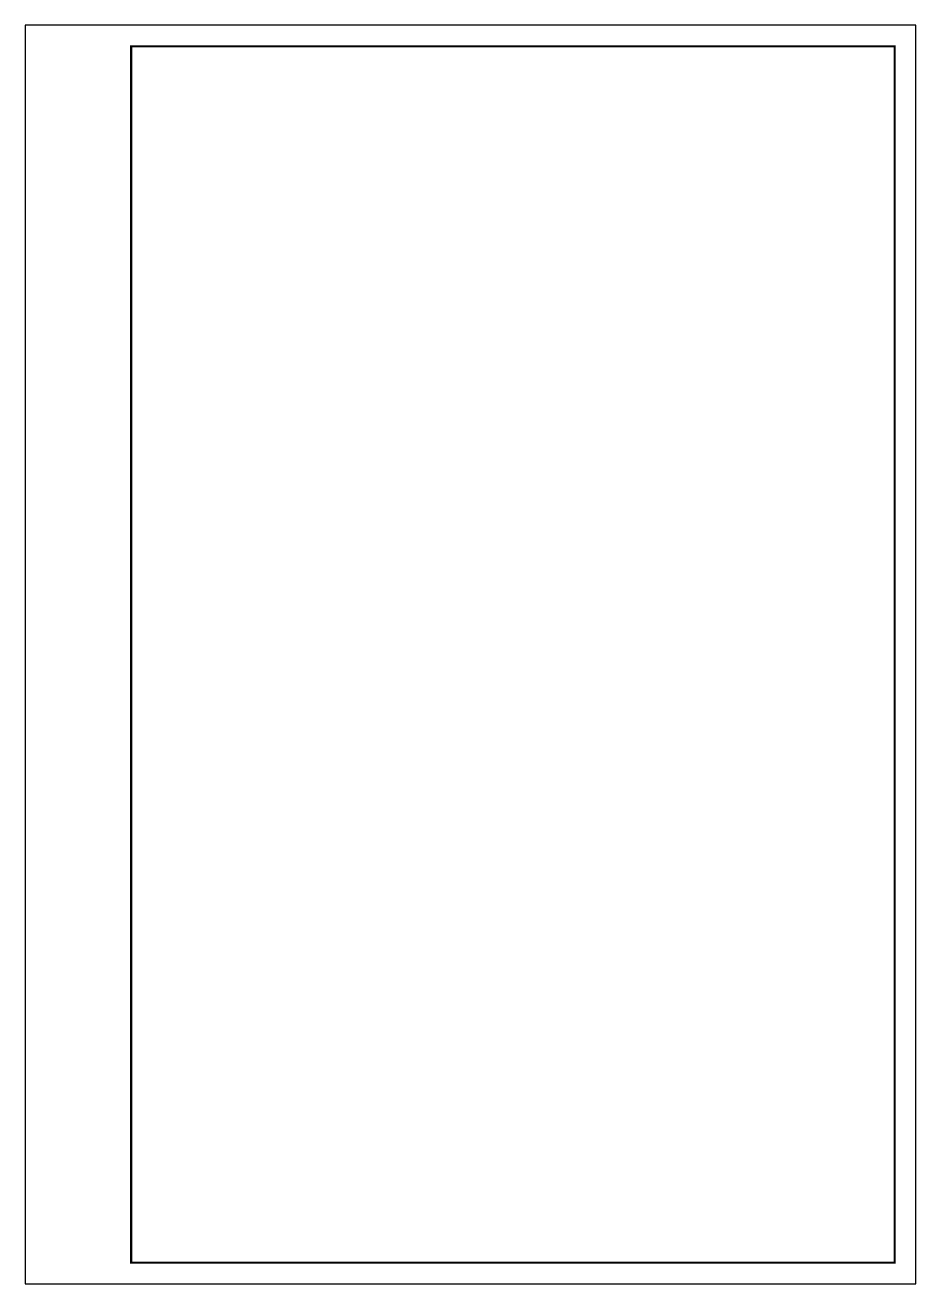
# Paper-space layout 'Layout1' of a CAD drawing. Header units: millimetres. Extents: x 14 to 224, y 13 to 310.
import ezdxf

# ---------------------------------------------------------------- set-up
doc = ezdxf.new("R2010")
doc.units = ezdxf.units.MM
doc.layers.add('Formato', color=7, linetype='Continuous')

psp = doc.layouts.get("Layout1")

# ---------------------------------------------------------------- linework, layer by layer
at = {"layer": 'Formato'}
for p, q in [((224.44, 309.77), (14.44, 309.77)), ((14.44, 309.77), (14.44, 12.77)), ((224.44, 12.77), (224.44, 309.77)), ((14.44, 12.77), (224.44, 12.77))]:
    psp.add_line(p, q, dxfattribs=at)
at = {"layer": 'Formato', "const_width": 0.5}
psp.add_lwpolyline([(219.44, 17.77), (219.44, 304.77), (39.44, 304.77), (39.44, 17.77)], close=True, dxfattribs=at)

doc.saveas('drawing.dxf')
